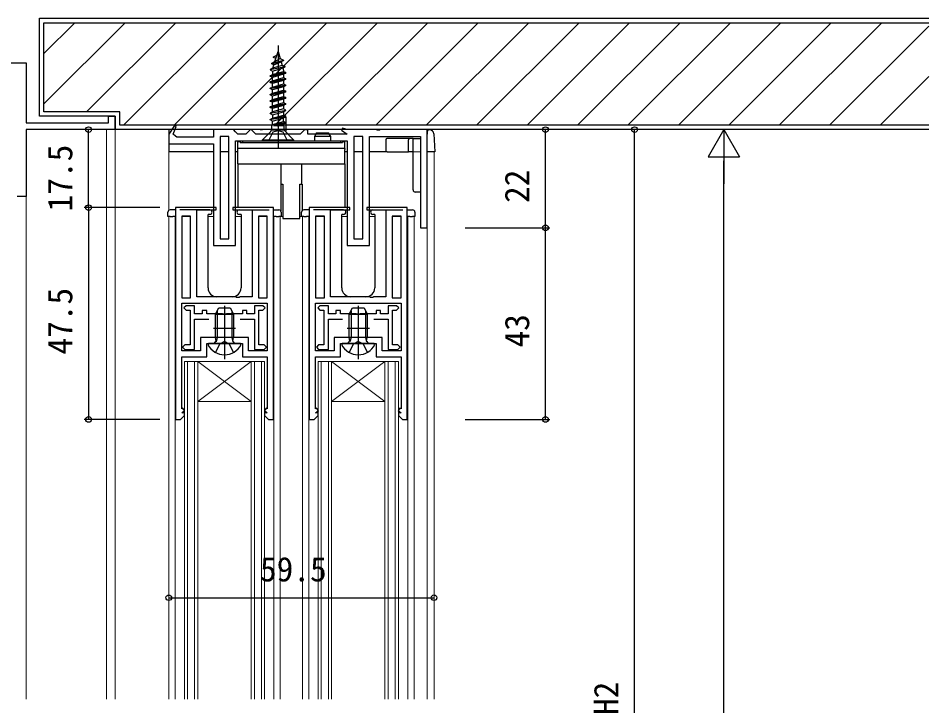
# Model space of a CAD drawing. Units: millimetres, scale not verified. Extents: x -960 to 960, y -674 to 671.
# Drawn here: x -736.4 to -532.1, y 2.3 to 156.5 of the extents above; entities that cross this region are included whole.
import ezdxf
from ezdxf.enums import TextEntityAlignment as Align

# ---------------------------------------------------------------- set-up
doc = ezdxf.new("R2010")
doc.units = ezdxf.units.MM
doc.header["$LTSCALE"] = 4
for name, color, linetype in [('0-2_YKK_11', 7, 'Continuous'), ('0-3_YKK_11E', 7, 'Continuous'), ('0-5_YKK_13', 4, 'Continuous'), ('0-6_YKK_D', 6, 'Continuous'), ('0-8_YSS_K', 3, 'Continuous'), ('0-9_YSS_KE', 3, 'Continuous')]:
    doc.layers.add(name, color=color, linetype=linetype)
doc.layers.add('0-4_YKK_12', color=2, linetype='Continuous', lineweight=18)
doc.styles.add('ＭＳ ゴシック', font='')
doc.styles.get('ＭＳ ゴシック').set_extended_font_data('MS Gothic')

msp = doc.modelspace()

# ---------------------------------------------------------------- linework, layer by layer
at = {"layer": '0-2_YKK_11'}
for points in [[(-687.6, 128.999), (-662.6, 128.999), (-662.6, 105.499), (-657.6, 105.499), (-657.6, 129.999), (-646.1, 129.999), (-646.1, 109.499), (-644.6, 109.499), (-644.6, 131.499), (-655.142, 131.499), (-655.325, 131.379), (-655.875, 131.379), (-656.058, 131.499), (-662.6, 131.499), (-663.618, 131.801), (-663.827, 131.369), (-662.6, 130.499), (-671.4, 130.499), (-671.4, 131.499), (-672.1, 131.499), (-672.6, 130.999), (-673.1, 130.499), (-683.1, 130.499), (-683.6, 130.999), (-684.1, 131.499), (-684.3, 131.499), (-684.8, 130.999), (-685.3, 130.499), (-687.1, 130.499), (-687.6, 130.999), (-688.1, 131.499), (-692.6, 131.499), (-692.6, 129.799), (-700.8, 129.799), (-701.097, 130.062), (-701.594, 130.499), (-701.6, 130.499), (-700.91, 132.176), (-701.346, 132.407), (-702.6, 130.499)], [(-702.6, 130.499), (-702.6, 128.299), (-692.6, 128.299), (-692.6, 105.499), (-687.6, 105.499), (-687.6, 128.999)]]:
    msp.add_lwpolyline(points, dxfattribs=at)
for points in [[(-689.1, 106.999), (-689.1, 129.999), (-691.1, 129.999), (-691.1, 106.999)], [(-659.1, 106.999), (-659.1, 129.999), (-661.1, 129.999), (-661.1, 106.999)], [(-701.1, 113.999), (-701.1, 66.499), (-700, 66.499), (-699.1, 67.399), (-699.1, 67.999), (-699.7, 67.999), (-699.047, 68.464), (-699.453, 69.035), (-699.7, 68.859), (-699.7, 80.499), (-694.1, 80.499), (-694.1, 83.499), (-686.1, 83.499), (-686.1, 80.499), (-680.5, 80.499), (-680.5, 68.859), (-680.747, 69.035), (-681.153, 68.464), (-680.5, 67.999), (-681.1, 67.999), (-681.1, 67.399), (-680.2, 66.499), (-679.1, 66.499), (-679.1, 113.999), (-680.1, 113.999), (-688.2, 113.999), (-688.2, 113.499), (-683.9, 113.499), (-683.9, 93.999), (-686.642, 93.999), (-686.825, 93.879), (-687.375, 93.879), (-687.559, 93.999), (-696.3, 93.999), (-696.3, 113.499), (-692, 113.499), (-692, 113.999), (-700.1, 113.999)], [(-671.1, 113.999), (-671.1, 66.499), (-670, 66.499), (-669.1, 67.399), (-669.1, 67.999), (-669.7, 67.999), (-669.047, 68.464), (-669.453, 69.035), (-669.7, 68.859), (-669.7, 80.499), (-664.1, 80.499), (-664.1, 83.499), (-656.1, 83.499), (-656.1, 80.499), (-650.5, 80.499), (-650.5, 68.859), (-650.747, 69.035), (-651.153, 68.464), (-650.5, 67.999), (-651.1, 67.999), (-651.1, 67.399), (-650.2, 66.499), (-649.1, 66.499), (-649.1, 113.999), (-650.1, 113.999), (-658.2, 113.999), (-658.2, 113.499), (-653.9, 113.499), (-653.9, 93.999), (-656.642, 93.999), (-656.825, 93.879), (-657.375, 93.879), (-657.559, 93.999), (-666.3, 93.999), (-666.3, 113.499), (-662, 113.499), (-662, 113.999), (-670.1, 113.999)], [(-697.7, 93.799), (-697.7, 112.099), (-699.7, 112.099), (-699.7, 93.799)], [(-680.5, 93.799), (-680.5, 112.099), (-682.5, 112.099), (-682.5, 93.799)], [(-667.7, 93.799), (-667.7, 112.099), (-669.7, 112.099), (-669.7, 93.799)], [(-650.5, 93.799), (-650.5, 112.099), (-652.5, 112.099), (-652.5, 93.799)], [(-699.7, 92.599), (-680.5, 92.599), (-680.5, 81.899), (-684.7, 81.899), (-684.7, 84.899), (-695.5, 84.899), (-695.5, 81.899), (-699.7, 81.899)], [(-669.7, 92.599), (-650.5, 92.599), (-650.5, 81.899), (-654.7, 81.899), (-654.7, 84.899), (-665.5, 84.899), (-665.5, 81.899), (-669.7, 81.899)]]:
    msp.add_lwpolyline(points, close=True, dxfattribs=at)
at = {"layer": '0-3_YKK_11E'}
msp.add_lwpolyline([(-743.6, 146.5), (-734.6, 146.5), (-734.6, 133), (-716.1, 133), (-716.1, 134.5), (-714.6, 134.5), (-714.6, 131.5), (-734.6, 131.5), (-734.6, 116.5), (-736.6, 116.5)], dxfattribs=at)
at = {"layer": '0-4_YKK_12'}
for p, q in [((-716.6, 3.75), (-716.6, 131.5)), ((-712.609, 131.5), (-714.6, 131.5)), ((-702.6, 113.4), (-702.6, 126.499)), ((-702.6, 126.499), (-692.6, 126.499)), ((-691.1, 126.499), (-689.1, 126.499)), ((-661.1, 126.499), (-659.1, 126.499)), ((-657.6, 126.499), (-646.1, 126.499)), ((-644.6, 3.751), (-644.6, 126.499)), ((-644.6, 126.499), (-643.1, 126.499)), ((-643.1, 3.751), (-643.1, 126.499)), ((-734.6, 3.75), (-734.6, 117.254)), ((-679, 113.51), (-679, 113.499)), ((-671.186, 113.507), (-671.186, 113.499)), ((-702.8, 111.999), (-701.1, 111.999)), ((-702.6, 3.751), (-702.6, 111.999)), ((-701.2, 111.999), (-701.2, 3.751)), ((-699.5, 111.999), (-697.9, 111.999)), ((-693.8, 111.999), (-692.6, 111.999)), ((-687.6, 111.999), (-686.4, 111.999)), ((-682.3, 111.999), (-680.7, 111.999)), ((-679.1, 111.999), (-677, 111.999)), ((-679, 111.999), (-679, 3.751)), ((-677.6, 111.999), (-677.6, 3.751)), ((-673.2, 111.999), (-671.1, 111.999)), ((-672.586, 111.999), (-672.586, 3.751)), ((-671.186, 111.999), (-671.186, 3.751)), ((-669.5, 111.999), (-667.9, 111.999)), ((-663.8, 111.999), (-662.6, 111.999)), ((-657.6, 111.999), (-656.4, 111.999)), ((-652.3, 111.999), (-650.7, 111.999)), ((-649.1, 111.999), (-647.586, 111.999)), ((-649, 112), (-649, 3.751)), ((-647.586, 111.999), (-647.586, 3.751)), ((-699.1, 79.499), (-681.1, 79.499)), ((-699.1, 3.751), (-699.1, 79.499)), ((-698.4, 3.751), (-698.4, 79.499)), ((-696.8, 3.751), (-696.8, 79.499)), ((-684.1, 70.499), (-696.1, 79.499)), ((-696.1, 3.751), (-696.1, 79.499)), ((-684.1, 3.751), (-684.1, 79.499)), ((-683.4, 3.751), (-683.4, 79.499)), ((-681.8, 3.751), (-681.8, 79.499)), ((-681.1, 3.751), (-681.1, 79.499)), ((-669.101, 3.751), (-669.1, 79.499)), ((-669.1, 79.499), (-651.1, 79.499)), ((-668.401, 3.751), (-668.4, 79.499)), ((-666.801, 3.751), (-666.8, 79.499)), ((-666.101, 3.751), (-666.1, 79.499)), ((-654.1, 70.499), (-666.1, 79.499)), ((-654.101, 3.751), (-654.1, 79.499)), ((-653.401, 3.751), (-653.4, 79.499)), ((-651.801, 3.751), (-651.8, 79.499)), ((-651.101, 3.751), (-651.1, 79.499))]:
    msp.add_line(p, q, dxfattribs=at)
for points in [[(-712.609, 131.5), (-714.6, 131.5), (-714.6, 3.75)], [(-684.1, 70.499), (-696.1, 70.499), (-684.1, 79.499)], [(-654.1, 70.499), (-666.1, 70.499), (-654.1, 79.499)]]:
    msp.add_lwpolyline(points, dxfattribs=at)
at = {"layer": '0-5_YKK_13'}
for p, q in [((-678.1, 150.346), (-678.1, 127.212)), ((-679.516, 146.399), (-676.897, 147.099)), ((-678.777, 146.784), (-677.637, 147.484)), ((-679.85, 144.999), (-676.469, 145.699)), ((-676.469, 145.599), (-679.85, 144.899)), ((-679.516, 146.299), (-676.897, 146.999)), ((-679.34, 144.634), (-676.979, 145.334)), ((-679.006, 146.034), (-677.407, 146.734)), ((-676.86, 144.824), (-676.895, 145.058)), ((-676.86, 144.824), (-676.86, 144.565)), ((-676.86, 143.934), (-676.86, 143.165)), ((-676.35, 144.199), (-676.35, 144.299)), ((-676.86, 142.534), (-676.86, 141.765)), ((-676.86, 141.134), (-676.86, 140.365)), ((-676.35, 142.799), (-676.35, 142.899)), ((-676.35, 141.399), (-676.35, 141.499)), ((-676.86, 139.734), (-676.86, 138.965)), ((-676.35, 139.999), (-676.35, 140.099)), ((-676.86, 138.334), (-676.86, 137.565)), ((-676.86, 136.934), (-676.86, 136.165)), ((-676.35, 138.599), (-676.35, 138.699)), ((-676.35, 137.199), (-676.35, 137.299)), ((-676.86, 135.534), (-676.86, 134.765)), ((-676.35, 135.799), (-676.35, 135.899)), ((-679.5, 132.582), (-676.386, 133.118)), ((-679.34, 133.434), (-676.86, 134.134)), ((-679.34, 132.665), (-676.86, 133.365)), ((-676.35, 134.399), (-676.35, 134.499)), ((-676.35, 134.293), (-676.35, 131.164)), ((-702.6, 131.499), (-702.6, 126.499)), ((-682.1, 131.499), (-702.6, 131.499)), ((-682.1, 131.499), (-681.6, 131.499)), ((-671.9, 131.499), (-681.6, 131.499)), ((-679.734, 131.115), (-681.6, 129.249)), ((-679.734, 131.115), (-679.5, 131.681)), ((-676.7, 131.349), (-679.5, 131.349)), ((-678.222, 132.349), (-676.86, 132.734)), ((-671.9, 131.499), (-671.4, 131.499)), ((-656.1, 131.499), (-671.4, 131.499)), ((-669.45, 130.799), (-669.95, 129.933)), ((-669.45, 130.799), (-666.75, 130.799)), ((-666.25, 129.933), (-666.75, 130.799)), ((-644.146, 131.499), (-655.1, 131.499)), ((-644.6, 130.997), (-644.6, 130.499)), ((-686.6, 128.799), (-687.1, 128.799)), ((-686.1, 128.999), (-686.1, 128.599)), ((-686.1, 128.999), (-664.1, 128.999)), ((-669.95, 129.933), (-669.95, 128.999)), ((-666.25, 129.933), (-669.95, 129.933)), ((-666.25, 128.999), (-666.25, 129.933)), ((-664.1, 128.999), (-664.1, 128.599)), ((-663.6, 128.799), (-663.6, 128.599)), ((-663.1, 128.799), (-663.6, 128.799)), ((-663.1, 127.299), (-663.1, 128.799)), ((-647.8, 129.499), (-653.68, 129.499)), ((-648.8, 126.499), (-648.8, 129.199)), ((-647.3, 129.499), (-646.1, 129.499)), ((-687.1, 127.054), (-687.1, 127.299)), ((-687.1, 123.799), (-687.1, 127.054)), ((-686.1, 128.599), (-664.1, 128.599)), ((-663.1, 127.299), (-663.1, 127.054)), ((-663.1, 123.799), (-663.1, 127.054)), ((-692.6, 126.499), (-702.6, 126.499)), ((-689.1, 126.499), (-691.1, 126.499)), ((-687.1, 126.499), (-687.6, 126.499)), ((-662.6, 126.499), (-663.1, 126.499)), ((-659.1, 126.499), (-661.1, 126.499)), ((-654.2, 126.499), (-657.6, 126.499)), ((-653.6, 126.499), (-653.9, 126.499)), ((-653.6, 126.499), (-648.8, 126.499)), ((-647.8, 126.499), (-648.8, 126.499)), ((-644.1, 126.499), (-644.6, 126.499)), ((-643.399, 126.499), (-644.1, 126.499)), ((-687.1, 123.799), (-677.4, 123.799)), ((-687.1, 123.799), (-687.1, 113.999)), ((-677.4, 123.799), (-672.8, 123.799)), ((-677.4, 119.299), (-677.4, 123.799)), ((-672.8, 123.799), (-663.1, 123.799)), ((-672.8, 123.799), (-672.8, 119.299)), ((-663.1, 123.799), (-663.1, 113.999)), ((-677.4, 119.299), (-677, 119.299)), ((-677, 119.299), (-677, 111.599)), ((-673.2, 119.299), (-672.8, 119.299)), ((-673.2, 111.599), (-673.2, 119.299)), ((-646.1, 117.499), (-647.3, 117.499)), ((-702.8, 111.999), (-702.8, 112.999)), ((-701.1, 113.499), (-702.3, 113.499)), ((-693.375, 113.499), (-700.1, 113.499)), ((-693.375, 112.499), (-693.8, 112.499)), ((-693.8, 95.999), (-693.8, 112.499)), ((-686.825, 113.499), (-680.1, 113.499)), ((-686.4, 112.499), (-686.825, 112.499)), ((-686.4, 112.499), (-686.4, 95.999)), ((-679.1, 113.499), (-677.9, 113.499)), ((-672.8, 111.999), (-672.8, 112.999)), ((-671.1, 113.499), (-672.3, 113.499)), ((-663.375, 113.499), (-670.1, 113.499)), ((-663.375, 112.499), (-663.8, 112.499)), ((-663.8, 95.999), (-663.8, 112.499)), ((-656.825, 113.499), (-650.1, 113.499)), ((-656.4, 112.499), (-656.825, 112.499)), ((-656.4, 112.499), (-656.4, 95.999)), ((-649.1, 113.499), (-647.9, 113.499)), ((-702.3, 111.999), (-702.8, 111.999)), ((-702.3, 111.999), (-701.7, 111.999)), ((-701.1, 111.999), (-701.7, 111.999)), ((-678.5, 111.999), (-679.1, 111.999)), ((-678.5, 111.999), (-677.9, 111.999)), ((-677, 111.599), (-673.2, 111.599)), ((-672.3, 111.999), (-672.8, 111.999)), ((-672.3, 111.999), (-671.7, 111.999)), ((-671.1, 111.999), (-671.7, 111.999)), ((-648.5, 111.999), (-649.1, 111.999)), ((-648.5, 111.999), (-647.9, 111.999)), ((-688.4, 93.999), (-691.8, 93.999)), ((-658.4, 93.999), (-661.8, 93.999)), ((-690.1, 91.987), (-690.1, 79.999)), ((-660.1, 91.987), (-660.1, 79.999)), ((-692.1, 90.099), (-691.4, 91.499)), ((-662.1, 90.099), (-661.4, 91.499)), ((-690.1, 89.499), (-690.1, 84.499)), ((-660.1, 89.499), (-660.1, 84.499)), ((-692.6, 86.999), (-687.6, 86.999)), ((-662.6, 86.999), (-657.6, 86.999)), ((-686.368, 83.274), (-686.505, 83.499)), ((-656.368, 83.274), (-656.505, 83.499))]:
    msp.add_line(p, q, dxfattribs=at)
for points in [[(-679.232, 145.295), (-679.006, 146.034), (-679.516, 146.299), (-679.516, 146.399), (-678.777, 146.784), (-678.1, 148.999), (-677.637, 147.484), (-676.897, 147.099), (-676.897, 146.999), (-677.407, 146.734), (-677.147, 145.884), (-679.34, 145.265), (-679.85, 144.999), (-679.85, 144.899), (-679.34, 144.634), (-679.34, 143.865)], [(-678.578, 147.434), (-679.088, 147.699), (-679.088, 147.799), (-678.349, 148.184)], [(-676.895, 145.058), (-676.979, 145.334), (-676.469, 145.599), (-676.469, 145.699), (-677.147, 145.884)], [(-679.34, 142.465), (-679.34, 143.234), (-679.85, 143.499), (-679.85, 143.599), (-679.34, 143.865), (-676.86, 144.565), (-676.35, 144.299), (-679.85, 143.599)], [(-679.85, 143.499), (-676.35, 144.199), (-676.86, 143.934), (-679.34, 143.234)], [(-679.34, 141.065), (-679.34, 141.834), (-679.85, 142.099), (-679.85, 142.199), (-679.34, 142.465), (-676.86, 143.165), (-676.35, 142.899), (-679.85, 142.199)], [(-679.85, 142.099), (-676.35, 142.799), (-676.86, 142.534), (-679.34, 141.834)], [(-679.34, 139.665), (-679.34, 140.434), (-679.85, 140.699), (-679.85, 140.799), (-679.34, 141.065), (-676.86, 141.765), (-676.35, 141.499), (-679.85, 140.799)], [(-679.85, 140.699), (-676.35, 141.399), (-676.86, 141.134), (-679.34, 140.434)], [(-679.34, 138.265), (-679.34, 139.034), (-679.85, 139.299), (-679.85, 139.399), (-679.34, 139.665), (-676.86, 140.365), (-676.35, 140.099), (-679.85, 139.399)], [(-679.85, 139.299), (-676.35, 139.999), (-676.86, 139.734), (-679.34, 139.034)], [(-679.34, 136.865), (-679.34, 137.634), (-679.85, 137.899), (-679.85, 137.999), (-679.34, 138.265), (-676.86, 138.965), (-676.35, 138.699), (-679.85, 137.999)], [(-679.85, 137.899), (-676.35, 138.599), (-676.86, 138.334), (-679.34, 137.634)], [(-679.34, 135.465), (-679.34, 136.234), (-679.85, 136.499), (-679.85, 136.599), (-679.34, 136.865), (-676.86, 137.565), (-676.35, 137.299), (-679.85, 136.599)], [(-679.85, 136.499), (-676.35, 137.199), (-676.86, 136.934), (-679.34, 136.234)], [(-679.34, 134.834), (-676.86, 135.534), (-676.35, 135.799), (-679.85, 135.099), (-679.85, 135.199), (-676.35, 135.899), (-676.86, 136.165), (-679.34, 135.465), (-679.85, 135.199)], [(-679.85, 135.099), (-679.34, 134.834), (-679.34, 134.065)], [(-679.5, 131.681), (-679.5, 132.582), (-679.34, 132.665), (-679.34, 133.434), (-679.85, 133.699), (-679.85, 133.799), (-679.34, 134.065), (-676.86, 134.765), (-676.35, 134.499), (-679.85, 133.799)], [(-676.454, 132.945), (-676.386, 133.118), (-676.86, 133.365), (-676.86, 134.134), (-676.35, 134.399), (-679.85, 133.699)], [(-674.6, 129.249), (-676.7, 131.349), (-676.7, 132.257), (-676.86, 132.349), (-679.04, 132.349), (-676.454, 132.945), (-676.86, 132.734), (-676.86, 132.349)], [(-676, 128.999), (-676.955, 130.915), (-678.1, 131.2), (-679.245, 130.915), (-680.2, 128.999)], [(-663.1, 127.299), (-687.1, 127.299), (-687.1, 128.799)], [(-686.6, 128.799), (-686.6, 128.599), (-663.6, 128.599)], [(-653.9, 129.199), (-653.9, 126.499), (-654.2, 126.499)], [(-647.8, 117.999), (-647.8, 129.499), (-647.3, 129.499)], [(-643.148, 130.56), (-642.9, 126.499), (-643.399, 126.499)], [(-677.4, 119.299), (-677.5, 119.299), (-677.5, 113.299)], [(-672.8, 119.299), (-672.7, 119.299), (-672.7, 113.299)], [(-677.4, 112.999), (-677.4, 111.999), (-677.9, 111.999)], [(-647.4, 112.999), (-647.4, 111.999), (-647.9, 111.999)], [(-686.568, 88.999), (-683.4, 88.999), (-683.4, 82.199), (-681.2, 82.199), (-680.7, 82.699), (-681.2, 83.199), (-682.4, 83.199), (-682.4, 90.999), (-681.5, 90.999), (-681, 91.499), (-681.5, 91.999), (-683.4, 91.999), (-683.4, 90.199), (-685.1, 90.199), (-685.1, 90.899), (-686.1, 90.899), (-686.1, 90.199), (-689.642, 90.199), (-689.825, 90.079), (-690.375, 90.079), (-690.559, 90.199), (-694.1, 90.199), (-694.1, 90.899), (-695.1, 90.899), (-695.1, 90.199), (-696.8, 90.199), (-696.8, 91.999), (-698.7, 91.999), (-699.2, 91.499), (-698.7, 90.999), (-697.8, 90.999), (-697.8, 83.199), (-699, 83.199), (-699.5, 82.699), (-699, 82.199), (-696.8, 82.199), (-696.8, 88.999), (-693.633, 88.999)], [(-656.567, 88.999), (-653.4, 88.999), (-653.4, 82.199), (-651.2, 82.199), (-650.7, 82.699), (-651.2, 83.199), (-652.4, 83.199), (-652.4, 90.999), (-651.5, 90.999), (-651, 91.499), (-651.5, 91.999), (-653.4, 91.999), (-653.4, 90.199), (-655.1, 90.199), (-655.1, 90.899), (-656.1, 90.899), (-656.1, 90.199), (-659.642, 90.199), (-659.825, 90.079), (-660.375, 90.079), (-660.558, 90.199), (-664.1, 90.199), (-664.1, 90.899), (-665.1, 90.899), (-665.1, 90.199), (-666.8, 90.199), (-666.8, 91.999), (-668.7, 91.999), (-669.2, 91.499), (-668.7, 90.999), (-667.8, 90.999), (-667.8, 83.199), (-669, 83.199), (-669.5, 82.699), (-669, 82.199), (-666.8, 82.199), (-666.8, 88.999), (-663.633, 88.999)], [(-692.448, 83.499), (-691.956, 84.087), (-692.1, 84.899), (-692.1, 90.099), (-688.1, 90.099), (-688.1, 84.899), (-692.1, 84.899)], [(-691.721, 90.857), (-691.721, 84.899), (-691.962, 83.884)], [(-691.4, 91.499), (-688.8, 91.499), (-688.1, 90.099)], [(-688.479, 90.857), (-688.479, 84.899), (-688.239, 83.884)], [(-662.448, 83.499), (-661.956, 84.087), (-662.1, 84.899), (-662.1, 90.099), (-658.1, 90.099), (-658.1, 84.899), (-662.1, 84.899)], [(-661.721, 90.857), (-661.721, 84.899), (-661.962, 83.884)], [(-661.4, 91.499), (-658.8, 91.499), (-658.1, 90.099)], [(-658.479, 90.857), (-658.479, 84.899), (-658.239, 83.884)], [(-688.05, 81.534), (-688.955, 83.349), (-690.1, 83.958), (-691.245, 83.349), (-692.15, 81.534)], [(-687.753, 83.499), (-688.245, 84.087), (-688.1, 84.899)], [(-658.05, 81.534), (-658.955, 83.349), (-660.1, 83.958), (-661.245, 83.349), (-662.15, 81.534)], [(-657.753, 83.499), (-658.245, 84.087), (-658.1, 84.899)], [(-686.505, 83.499), (-693.696, 83.499), (-693.833, 83.274)], [(-656.505, 83.499), (-663.696, 83.499), (-663.833, 83.274)]]:
    msp.add_lwpolyline(points, dxfattribs=at)
msp.add_lwpolyline([(-674.6, 129.249), (-674.6, 128.999), (-681.6, 128.999), (-681.6, 129.249)], close=True, dxfattribs=at)
for centre, radius, start, end in [((-644.1, 130.997), 0.5, 84.66158, 180), ((-644.146, 130.499), 1, 84.66158, 90), ((-644.146, 130.499), 1, 3.5, 84.66158), ((-653.6, 129.199), 0.3, 90, 180), ((-648.5, 129.199), 0.3, 90, 180), ((-647.3, 117.999), 0.5, 180, 270), ((-702.3, 112.999), 0.5, 90, 180), ((-693.375, 112.999), 0.5, 0, 90), ((-693.375, 112.999), 0.5, 270, 0), ((-686.825, 112.999), 0.5, 90, 180), ((-686.825, 112.999), 0.5, 180, 270), ((-677.9, 112.999), 0.5, 0, 90), ((-672.3, 112.999), 0.5, 90, 180), ((-663.375, 112.999), 0.5, 0, 90), ((-663.375, 112.999), 0.5, 270, 0), ((-656.825, 112.999), 0.5, 90, 180), ((-656.825, 112.999), 0.5, 180, 270), ((-647.9, 112.999), 0.5, 0, 90), ((-691.8, 95.999), 2, 180, 270), ((-688.4, 95.999), 2, 270, 0), ((-661.8, 95.999), 2, 180, 270), ((-658.4, 95.999), 2, 270, 0), ((-690.1, 85.199), 4.2, 207.28097, 332.71902), ((-660.1, 85.199), 4.2, 207.28097, 332.71902)]:
    msp.add_arc(centre, radius, start, end, dxfattribs=at)
at = {"layer": '0-6_YKK_D'}
for p, q in [((-715.6, 131.5), (-721.6, 131.5)), ((-720.6, 114), (-720.6, 131.5)), ((-618.1, 109.5), (-618.1, 131.5)), ((-598.1, -118.5), (-598.1, 131.5)), ((-578.1, 131.5), (-581.6, 125.438)), ((-578.1, 131.5), (-574.6, 125.438)), ((-578.1, 131.5), (-578.1, 119.376)), ((-581.6, 125.438), (-574.6, 125.438)), ((-578.1, -436.5), (-578.1, 124.5)), ((-704.6, 114), (-721.6, 114)), ((-704.6, 114), (-721.6, 114)), ((-720.6, 114), (-720.6, 66.5)), ((-636.1, 109.5), (-617.1, 109.5)), ((-636.1, 109.5), (-617.1, 109.5)), ((-618.1, 66.5), (-618.1, 109.5)), ((-704.6, 66.5), (-721.6, 66.5)), ((-636.1, 66.5), (-617.1, 66.5)), ((-702.6, 26.5), (-643.1, 26.5))]:
    msp.add_line(p, q, dxfattribs=at)
for centre in [(-720.6, 131.5), (-618.1, 131.5), (-598.1, 131.5), (-720.6, 114), (-720.6, 114), (-618.1, 109.5), (-618.1, 109.5), (-720.6, 66.5), (-618.1, 66.5), (-702.6, 26.5), (-643.1, 26.5)]:
    msp.add_circle(centre, 0.637, dxfattribs=at)
at = {"layer": '0-8_YSS_K'}
for p, q in [((-730.6, 148.579), (-723.679, 155.5)), ((-730.6, 137.265), (-712.365, 155.5)), ((-721.051, 135.5), (-701.051, 155.5)), ((-712.738, 132.5), (-689.737, 155.5)), ((-701.424, 132.5), (-678.424, 155.5)), ((-690.11, 132.5), (-667.11, 155.5)), ((-678.796, 132.5), (-655.796, 155.5)), ((-667.483, 132.5), (-644.483, 155.5)), ((-656.169, 132.5), (-633.169, 155.5)), ((-644.855, 132.5), (-621.855, 155.5)), ((-633.542, 132.5), (-610.542, 155.5)), ((-622.228, 132.5), (-599.228, 155.5)), ((-610.914, 132.5), (-587.914, 155.5)), ((-599.6, 132.5), (-576.6, 155.5)), ((-588.287, 132.5), (-565.287, 155.499)), ((-576.973, 132.499), (-553.973, 155.499)), ((-565.659, 132.499), (-542.659, 155.499)), ((-554.346, 132.499), (-532.1, 154.745)), ((-543.032, 132.499), (-532.1, 143.431))]:
    msp.add_line(p, q, dxfattribs=at)
msp.add_lwpolyline([(-532.1, 132.499), (-713.6, 132.5), (-713.6, 135.5), (-730.6, 135.5), (-730.6, 155.5), (-532.1, 155.499)], dxfattribs=at)
at = {"layer": '0-9_YSS_KE'}
for points in [[(-731.6, 134.5), (-731.6, 156.5), (-532.1, 156.499)], [(-532.1, 131.499), (-714.6, 131.5), (-714.6, 134.5), (-731.6, 134.5)]]:
    msp.add_lwpolyline(points, dxfattribs=at)

# ---------------------------------------------------------------- texts
at = {"layer": '0-6_YKK_D', "style": 'ＭＳ ゴシック'}
for s, p in [('17.5', (-722.6, 113.162)), ('22', (-620.1, 115.045)), ('47.5', (-722.6, 81.045)), ('43', (-620.1, 82.631)), ('H2', (-600.1, 0.172))]:
    msp.add_text(s, height=5.499, rotation=90, dxfattribs=at).set_placement(p, align=Align.BOTTOM_LEFT)
msp.add_text('59.5', height=5.499, dxfattribs=at).set_placement((-682.14, 28.5), align=Align.BOTTOM_LEFT)

doc.saveas('drawing.dxf')
